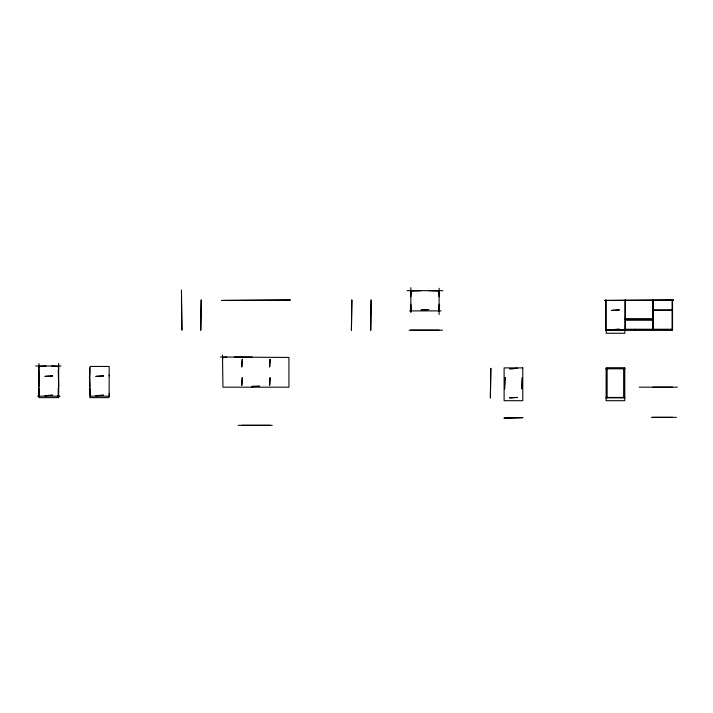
<?xml version="1.0" encoding="UTF-8"?>
<svg xmlns="http://www.w3.org/2000/svg" width="713" height="713" viewBox="0 0 713 713"><rect width="100%" height="100%" fill="white"/><g stroke="black" fill="none" stroke-linecap="round" stroke-linejoin="round"><path stroke-width="1.07" d="M407.061 290.672L442.835 290.672M410.84 296.76L411.276 291.1L421.214 290.672M439.119 296.76L438.691 291.1L428.754 290.672M181.467 300.021L181.904 330.181L181.467 290.075M410.84 304.299L411.276 310.895M439.119 304.299L438.691 310.895M653.242 309.879L672.101 309.879M652.814 310.387L672.537 310.387M409.52 310.895L441.124 310.895M624.962 318.871L653.242 318.871M624.962 319.308L653.242 319.308M625.399 320.253L652.814 320.253M624.962 329.246L672.537 329.246M624.962 329.673L672.537 329.673M624.873 329.994L606.202 329.994L606.202 333.256L624.873 333.256L624.962 300.021M409.057 330.181L442.497 330.181M606.202 330.431L624.873 330.431M220.353 357.017L288.934 357.445L288.934 387.177L222.946 387.177L222.509 355.101M222.509 359.334L222.946 357.445L226.716 357.017M35.65 366.01L60.917 366.01M38.948 368.327L39.384 366.437L45.989 366.01M58.671 368.327L58.243 366.437L51.639 366.01M89.874 368.327L90.31 366.437L109.16 366.437L109.16 375.867M606.112 368.363L624.775 368.363M606.112 368.799L624.775 368.799M38.948 369.78L38.948 377.32M89.874 369.78L89.446 377.32L90.31 396.17L109.16 396.17L109.16 393.585M38.948 375.867L38.948 386.749M252.17 386.669L259.71 386.241L252.17 386.241L252.17 387.177M58.671 386.749L58.243 369.78M89.874 386.749L89.874 367.89M639.249 387.177L677.35 387.177M38.948 388.202L38.948 395.742M89.874 388.202L89.874 397.622L108.733 397.622L109.16 395.742M38.948 394.289L39.384 396.17M109.16 394.289L109.16 375.163M37.664 396.17L59.99 396.17M606.112 397.435L624.775 397.435M606.112 397.872L624.775 397.872M651.37 417.346L676.396 417.346M238.133 425.322L272.214 425.322M672.537 300.021L672.537 330.181L605.676 330.181L605.676 300.021M672.537 387.177L652.814 387.177M672.537 417.346L652.814 417.346M672.101 300.021L672.101 330.181M653.242 300.021L653.242 330.181M652.814 300.021L652.814 330.181M635.336 329.246L635.336 330.181M625.399 300.021L625.399 330.181M624.303 368.363L624.303 397.872M623.875 368.363L623.875 397.872M607.013 368.363L607.013 397.872M606.585 368.363L606.585 397.872M606.112 300.021L606.112 330.181M439.119 288.275L439.119 314.478M439.119 330.181L410.84 330.181M410.84 287.678L410.84 312.579M270.084 425.322L241.796 425.322M252.17 357.017L234.256 357.017M58.671 363.327L58.671 397.747M58.243 388.202L58.243 396.17M57.806 395.742L57.806 397.622L38.948 397.622L38.948 363.568M201.191 300.021L200.754 330.181L201.191 300.021M290.307 300.021L221.574 300.449L290.307 300.021M351.848 300.021L351.42 330.181L351.848 300.021M371.134 300.021L370.707 330.181L371.134 300.021M673.473 300.021L604.731 300.449L673.473 300.021M428.754 309.522L421.214 309.959L428.754 309.522M619.312 309.959L611.763 310.387L619.312 309.959M619.312 329.246L611.763 329.673L619.312 329.246M242.233 359.334L241.796 366.874L242.233 359.334M270.084 359.334L269.648 366.874L270.084 359.334M522.781 367.89L504.109 367.89L504.109 400.697L522.781 400.697L522.781 367.89M624.775 367.89L606.112 367.89L606.112 400.697L624.775 400.697L624.775 367.89M490.82 368.363L490.384 397.872L490.82 368.363M517.219 368.363L509.67 368.799L517.219 368.363M52.584 375.947L45.044 376.375L52.584 375.947M103.51 375.947L95.97 376.375L103.51 375.947M505.018 377.462L504.581 388.772L505.018 377.462M522.308 377.462L521.871 388.772L522.308 377.462M242.233 377.756L241.796 385.296L242.233 377.756M270.084 377.756L269.648 385.296L270.084 377.756M52.584 395.234L45.044 395.662L52.584 395.234M103.51 395.234L95.97 395.662L103.51 395.234M517.219 397.435L509.67 397.872L517.219 397.435M522.781 417.666L504.109 418.103L522.781 417.666"/></g></svg>
